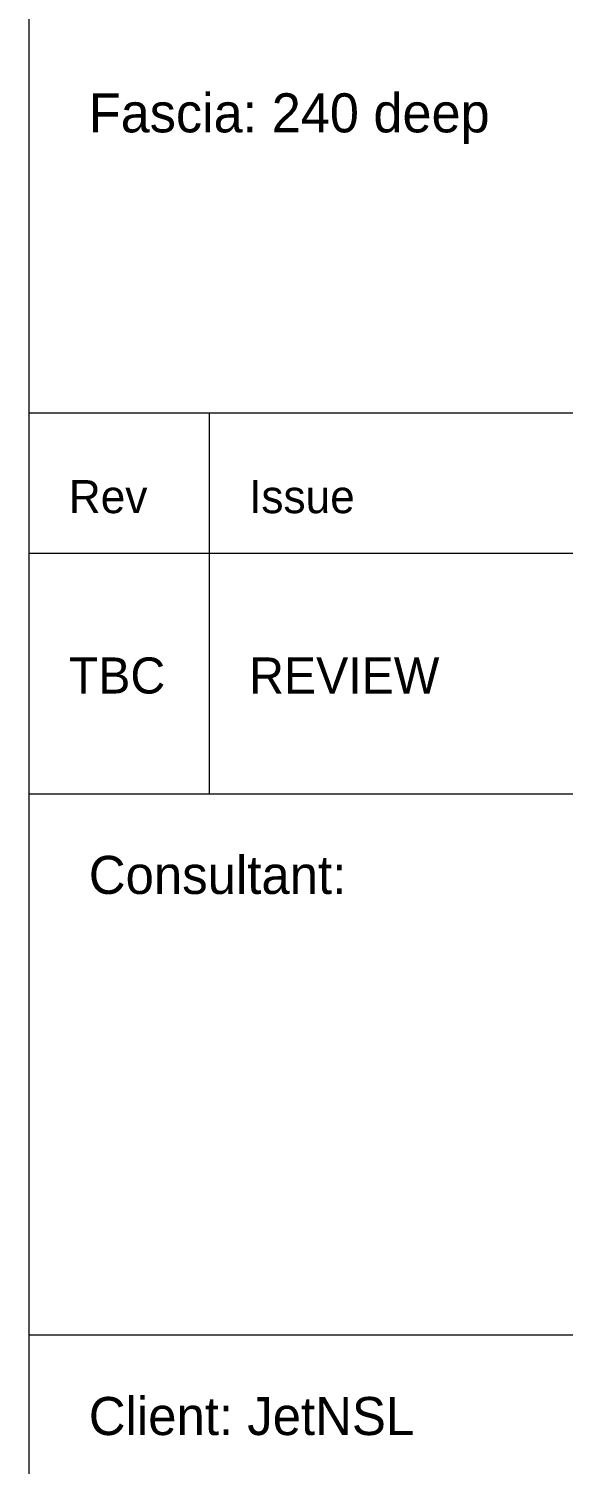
# Paper-space layout '01 Plan and 3D' of a CAD drawing. Header units: millimetres. Extents: x 5 to 415, y 7 to 290.
# Drawn here: x 342 to 368.7, y 78.5 to 150.2 of the extents above; entities that cross this region are included whole.
import ezdxf

# ---------------------------------------------------------------- set-up
doc = ezdxf.new("R2010")
doc.units = ezdxf.units.MM
doc.layers.add('SHEET', color=7, linetype='Continuous')
doc.layers.add('TEXT', color=7, linetype='Continuous')

# ---------------------------------------------------------------- blocks, each defined once
blk = doc.blocks.new('SHEET_01')
at = {"layer": 'SHEET', "lineweight": 18}
for p, q in [((342, 290), (342, 7)), ((342, 131), (415, 131)), ((351, 131), (351, 112)), ((342, 124), (415, 124)), ((342, 112), (415, 112)), ((342, 85), (415, 85))]:
    blk.add_line(p, q, dxfattribs=at)
at = {"layer": 'TEXT'}
for s, height, p in [('Fascia: 240 deep', 1.95, (345, 145)), ('Rev', 1.65, (344, 126)), ('Issue', 1.65, (353, 126)), ('TBC', 1.8, (344, 117)), ('REVIEW', 1.8, (353, 117)), ('Consultant:', 1.9, (345, 107)), ('Client: JetNSL', 1.9, (345, 80))]:
    blk.add_text(s, height=height, dxfattribs=at).set_placement(p)

psp = doc.layouts.new('01 Plan and 3D')

# ---------------------------------------------------------------- block references
psp.add_blockref('SHEET_01', (0, 0))

doc.saveas('drawing.dxf')
